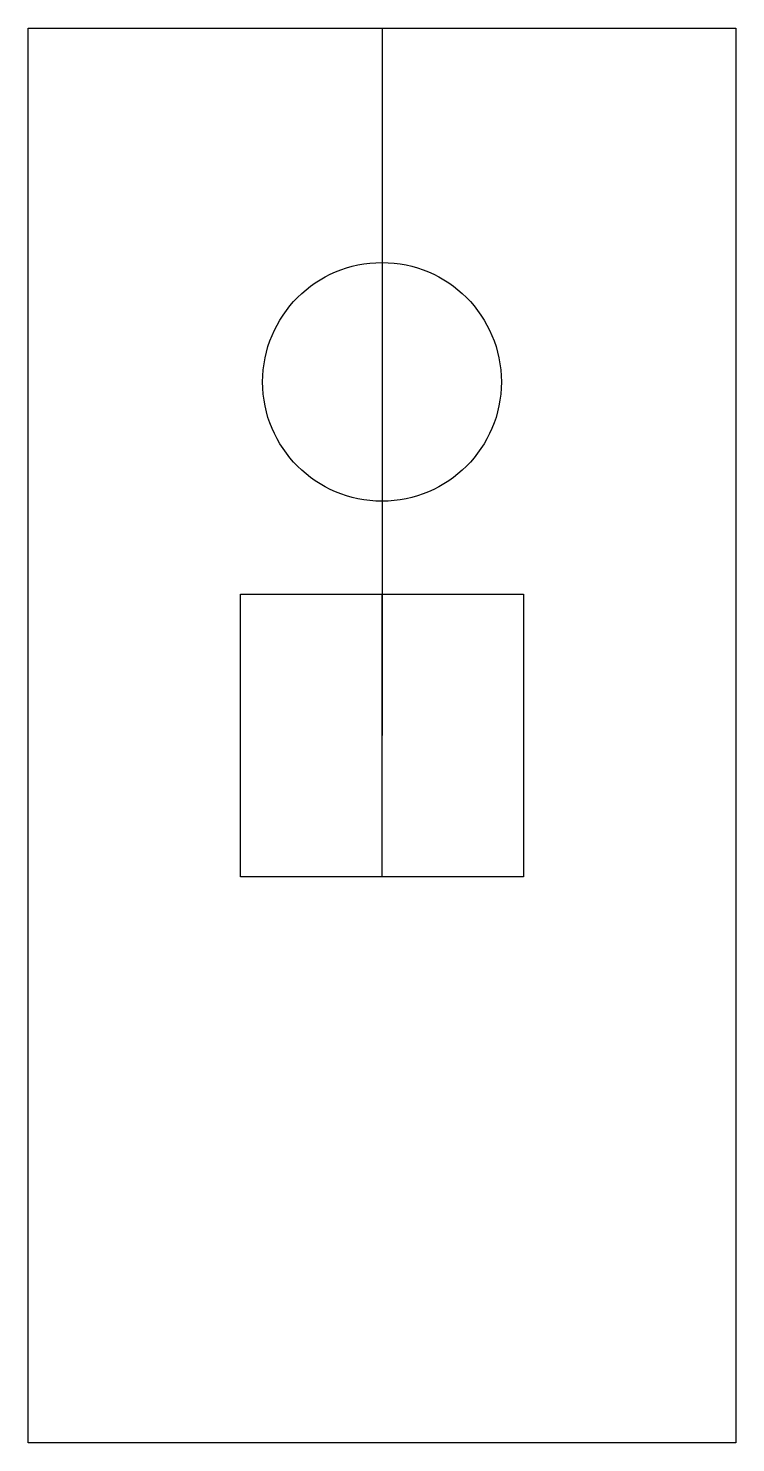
# Model space of a CAD drawing. Header units: millimetres. Extents: x -8 to 8, y -24 to 8.
import ezdxf

# ---------------------------------------------------------------- set-up
doc = ezdxf.new("R2010")
doc.units = ezdxf.units.MM
doc.layers.get('0').update_dxf_attribs({"linetype": 'CONTINUOUS'})

msp = doc.modelspace()

# ---------------------------------------------------------------- linework, layer by layer
for p, q in [((0, 8), (0, 0)), ((0, 0), (0, -8)), ((0, -11.2), (0, -4.8))]:
    msp.add_line(p, q)
for points in [[(-8, 8), (8, 8), (8, -24), (-8, -24)], [(-3.2, -4.8), (3.2, -4.8), (3.2, -11.2), (-3.2, -11.2)]]:
    msp.add_lwpolyline(points, close=True)
msp.add_circle((0, 0), 2.7)

doc.saveas('drawing.dxf')
